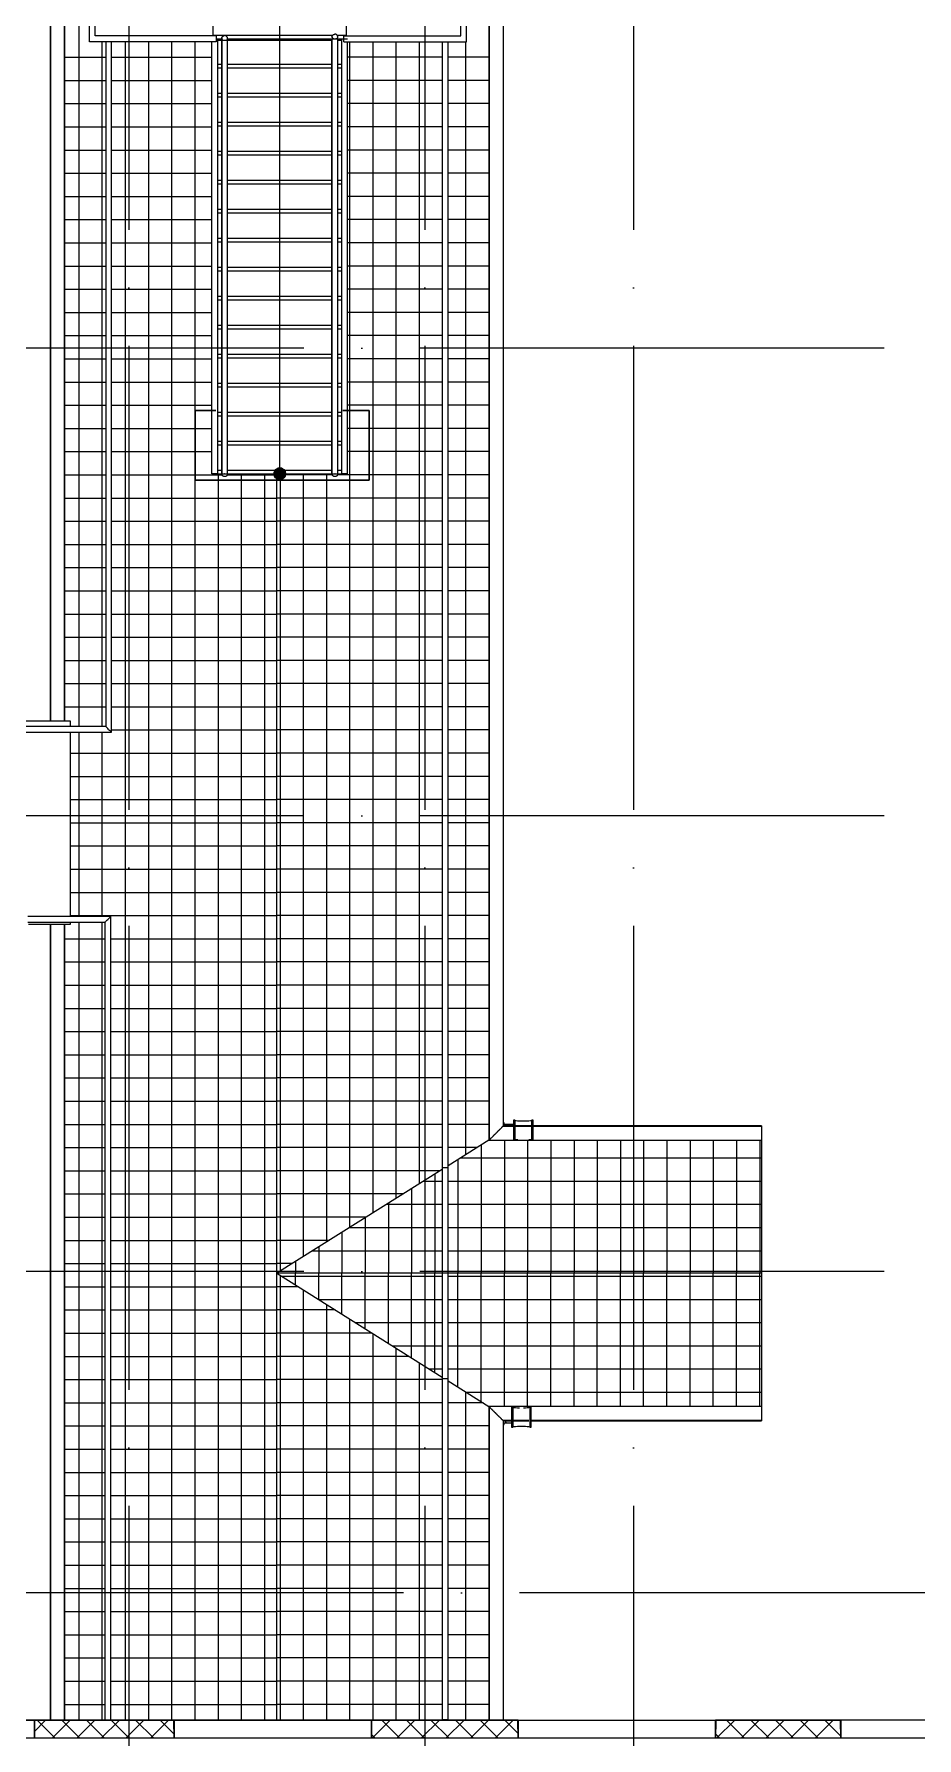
# Model space of a CAD drawing. Header units: millimetres. Extents: x -259809 to 472825, y -397243 to 31861.
# Drawn here: x 275854 to 283462, y -355102 to -340413 of the extents above; entities that cross this region are included whole.
import ezdxf

# ---------------------------------------------------------------- set-up
doc = ezdxf.new("R2010")
doc.units = ezdxf.units.MM
doc.linetypes.add('ADSK_Линия сетки', pattern=[25, 20, -2.5, 0, -2.5])
for name, color, linetype, lineweight in [('Крыша', 252, 'Continuous', 9), ('Крыша штриховка', 252, 'Continuous', 9), ('Лестницы', 252, 'Continuous', 9), ('Линии', 7, 'Continuous', 9), ('Обобщенные модели', 252, 'Continuous', 18), ('Ограждение', 252, 'Continuous', 9), ('Оси', 252, 'Continuous', 9), ('Перекрытие', 252, 'Continuous', 18), ('Стены внутренние', 252, 'Continuous', 18), ('Стены наружные', 252, 'Continuous', 18), ('Стены штриховка', 7, 'Continuous', 9), ('Стрелки вверх', 7, 'Continuous', 18)]:
    doc.layers.add(name, color=color, linetype=linetype, lineweight=lineweight)

# ---------------------------------------------------------------- blocks, each defined once
blk = doc.blocks.new('3 этаж')
at = {"layer": 'Стрелки вверх', "true_color": 0x636466}
h = blk.add_hatch(color=251, dxfattribs=at)
edge = h.paths.add_edge_path()
edge.add_arc((277971, 8485), 50, 0, 360)
blk.add_hatch(color=251, dxfattribs=at).paths.add_polyline_path([(277971, 8435), (277998, 8442), (278017, 8464), (278021, 8492), (278009, 8517), (277985, 8533), (277957, 8533), (277934, 8517), (277922, 8492), (277926, 8464), (277944, 8442)])
at = {"layer": 'Крыша', "color": 251, "true_color": 0x636466}
for p, q in [((275994, 13435), (275994, 6351)), ((275996, 6351), (275996, 13435)), ((276117, 6351), (276117, 13435)), ((276119, 6351), (276119, 13435)), ((279773, 13435), (279773, 2739)), ((279775, 13435), (279775, 2741)), ((279896, 13435), (279896, 2862)), ((279898, 2864), (279898, 13435)), ((277946, -2256), (277946, 8485)), ((275994, 4603), (275994, -2256)), ((275996, -2256), (275996, 4603)), ((276117, -2256), (276117, 4603)), ((276119, -2256), (276119, 4603)), ((279896, 2862), (279985, 2862)), ((279985, 2864), (279898, 2864)), ((280137, 2864), (280003, 2864)), ((280003, 2862), (280137, 2862)), ((282123, 2864), (280155, 2864)), ((280155, 2862), (282123, 2862)), ((282123, 2864), (282123, 320)), ((279773, 2739), (279421, 2518)), ((279773, 2739), (282123, 2739)), ((279775, 2741), (282123, 2741)), ((279371, 2486), (277946, 1592)), ((279371, 1592), (277946, 1592)), ((277946, 1592), (279371, 697)), ((282123, 1592), (279421, 1592)), ((279421, 666), (279773, 445)), ((282123, 445), (279773, 445)), ((279773, 445), (279773, -2261)), ((279775, 443), (279775, -2261)), ((282123, 443), (279775, 443)), ((279896, 322), (279896, -2261)), ((279968, 322), (279896, 322)), ((279898, -2261), (279898, 320)), ((279898, 320), (279968, 320)), ((280119, 322), (279987, 322)), ((279987, 320), (280119, 320)), ((282123, 322), (280138, 322)), ((280138, 320), (282123, 320))]:
    blk.add_line(p, q, dxfattribs=at)
for points in [[(279896, 2862), (279896, 2862), (279895, 2861), (279892, 2857), (279888, 2854), (279885, 2850), (279881, 2847), (279878, 2843), (279873, 2838), (279867, 2832), (279863, 2828), (279859, 2824), (279855, 2821), (279852, 2817), (279848, 2813), (279844, 2809), (279840, 2805), (279836, 2801), (279832, 2797), (279828, 2793), (279824, 2789), (279820, 2785), (279816, 2782), (279813, 2778), (279809, 2774), (279806, 2771), (279802, 2767), (279798, 2763), (279794, 2759), (279790, 2756), (279787, 2752), (279783, 2749), (279780, 2745), (279776, 2742), (279775, 2741), (279775, 2741)], [(279896, 322), (279896, 322), (279895, 323), (279892, 326), (279888, 330), (279885, 333), (279881, 337), (279878, 340), (279873, 345), (279867, 351), (279863, 355), (279859, 359), (279855, 363), (279852, 366), (279848, 370), (279844, 374), (279840, 378), (279836, 382), (279832, 386), (279828, 390), (279824, 394), (279820, 398), (279816, 401), (279813, 405), (279809, 409), (279806, 412), (279802, 416), (279798, 420), (279794, 424), (279790, 428), (279787, 431), (279783, 435), (279780, 438), (279776, 442), (279775, 443), (279775, 443)]]:
    blk.add_open_spline(points, degree=3, knots=[0, 0, 0, 0, 0.083333, 0.125, 0.166667, 0.208333, 0.229167, 0.25, 0.291667, 0.333333, 0.354167, 0.375, 0.395833, 0.416667, 0.4375, 0.458333, 0.479167, 0.5, 0.520833, 0.541667, 0.5625, 0.583333, 0.604167, 0.625, 0.645833, 0.666667, 0.6875, 0.708333, 0.75, 0.770833, 0.791667, 0.833333, 0.875, 0.916667, 1, 1, 1, 1], dxfattribs=at)
at = {"layer": 'Крыша штриховка', "color": 251, "linetype": 'Continuous', "true_color": 0x636466}
for p, q in [((276240, 13435), (276240, 6306)), ((276439, 12210), (276439, 6307)), ((276639, 12210), (276639, -2256)), ((276839, 12210), (276839, -2256)), ((277039, 12210), (277039, -2256)), ((277239, 12210), (277239, -2256)), ((278576, 1987), (278576, 12210)), ((278775, 2112), (278775, 12210)), ((278975, 2238), (278975, 12210)), ((279175, 2363), (279175, 12210)), ((279575, 2614), (279575, 12210)), ((276119, 12076), (276471, 12076)), ((276521, 12076), (277386, 12076)), ((279371, 12076), (278556, 12076)), ((279773, 12076), (279421, 12076)), ((276119, 11876), (276471, 11876)), ((276521, 11876), (277386, 11876)), ((279371, 11876), (278556, 11876)), ((279773, 11876), (279421, 11876)), ((276119, 11676), (276471, 11676)), ((276521, 11676), (277386, 11676)), ((279371, 11676), (278556, 11676)), ((279773, 11676), (279421, 11676)), ((276119, 11476), (276471, 11476)), ((276521, 11476), (277386, 11476)), ((279371, 11476), (278556, 11476)), ((279773, 11476), (279421, 11476)), ((276119, 11276), (276471, 11276)), ((276521, 11276), (277386, 11276)), ((279371, 11276), (278556, 11276)), ((279773, 11276), (279421, 11276)), ((276119, 11076), (276471, 11076)), ((276521, 11076), (277386, 11076)), ((279371, 11076), (278556, 11076)), ((279773, 11076), (279421, 11076)), ((276119, 10876), (276471, 10876)), ((276521, 10876), (277386, 10876)), ((279371, 10876), (278556, 10876)), ((279773, 10876), (279421, 10876)), ((276119, 10676), (276471, 10676)), ((276521, 10676), (277386, 10676)), ((279371, 10676), (278556, 10676)), ((279773, 10676), (279421, 10676)), ((276119, 10476), (276471, 10476)), ((276521, 10476), (277386, 10476)), ((279371, 10476), (278556, 10476)), ((279773, 10476), (279421, 10476)), ((276119, 10276), (276471, 10276)), ((276521, 10276), (277386, 10276)), ((279371, 10276), (278556, 10276)), ((279773, 10276), (279421, 10276)), ((276119, 10076), (276471, 10076)), ((276521, 10076), (277386, 10076)), ((279371, 10076), (278556, 10076)), ((279773, 10076), (279421, 10076)), ((276119, 9876), (276471, 9876)), ((276521, 9876), (277386, 9876)), ((279371, 9876), (278556, 9876)), ((279773, 9876), (279421, 9876)), ((276119, 9676), (276471, 9676)), ((276521, 9676), (277386, 9676)), ((279371, 9676), (278556, 9676)), ((279773, 9676), (279421, 9676)), ((276119, 9476), (276471, 9476)), ((276521, 9476), (277386, 9476)), ((279371, 9476), (278556, 9476)), ((279773, 9476), (279421, 9476)), ((276119, 9276), (276471, 9276)), ((276521, 9276), (277386, 9276)), ((279371, 9276), (278556, 9276)), ((279773, 9276), (279421, 9276)), ((276119, 9076), (276471, 9076)), ((276521, 9076), (277386, 9076)), ((279371, 9076), (278556, 9076)), ((279773, 9076), (279421, 9076)), ((276119, 8876), (276471, 8876)), ((276521, 8876), (277386, 8876)), ((279371, 8876), (278556, 8876)), ((279773, 8876), (279421, 8876)), ((276119, 8676), (276471, 8676)), ((276521, 8676), (277386, 8676)), ((279371, 8676), (278556, 8676)), ((279773, 8676), (279421, 8676)), ((276119, 8476), (276471, 8476)), ((276521, 8476), (277475, 8476)), ((277439, 8485), (277439, -2256)), ((277518, 8476), (277946, 8476)), ((277639, 8484), (277639, -2256)), ((277839, 8484), (277839, -2256)), ((278425, 8476), (277946, 8476)), ((277976, 1610), (277976, 8485)), ((278176, 1735), (278176, 8485)), ((278376, 1861), (278376, 8485)), ((279371, 8476), (278468, 8476)), ((279773, 8476), (279421, 8476)), ((276119, 8276), (276471, 8276)), ((276521, 8276), (277946, 8276)), ((279371, 8276), (277946, 8276)), ((279773, 8276), (279421, 8276)), ((276119, 8076), (276471, 8076)), ((276521, 8076), (277946, 8076)), ((279371, 8076), (277946, 8076)), ((279773, 8076), (279421, 8076)), ((276119, 7876), (276471, 7876)), ((276521, 7876), (277946, 7876)), ((279371, 7876), (277946, 7876)), ((279773, 7876), (279421, 7876)), ((276119, 7676), (276471, 7676)), ((276521, 7676), (277946, 7676)), ((279371, 7676), (277946, 7676)), ((279773, 7676), (279421, 7676)), ((276119, 7476), (276471, 7476)), ((276521, 7476), (277946, 7476)), ((279371, 7476), (277946, 7476)), ((279773, 7476), (279421, 7476)), ((276119, 7276), (276471, 7276)), ((276521, 7276), (277946, 7276)), ((279371, 7276), (277946, 7276)), ((279773, 7276), (279421, 7276)), ((276119, 7076), (276471, 7076)), ((276521, 7076), (277946, 7076)), ((279371, 7076), (277946, 7076)), ((279773, 7076), (279421, 7076)), ((276119, 6876), (276471, 6876)), ((276521, 6876), (277946, 6876)), ((279371, 6876), (277946, 6876)), ((279773, 6876), (279421, 6876)), ((276119, 6676), (276471, 6676)), ((276521, 6676), (277946, 6676)), ((279371, 6676), (277946, 6676)), ((279773, 6676), (279421, 6676)), ((276119, 6476), (276471, 6476)), ((276521, 6476), (277946, 6476)), ((279371, 6476), (277946, 6476)), ((279773, 6476), (279421, 6476)), ((276240, 6256), (276240, 4668)), ((276439, 6256), (276439, 4667)), ((276521, 6276), (277946, 6276)), ((279371, 6276), (277946, 6276)), ((279773, 6276), (279421, 6276)), ((276169, 6076), (277946, 6076)), ((279371, 6076), (277946, 6076)), ((279773, 6076), (279421, 6076)), ((276169, 5876), (277946, 5876)), ((279371, 5876), (277946, 5876)), ((279773, 5876), (279421, 5876)), ((276169, 5676), (277946, 5676)), ((279371, 5676), (277946, 5676)), ((279773, 5676), (279421, 5676)), ((276169, 5476), (277946, 5476)), ((279371, 5476), (277946, 5476)), ((279773, 5476), (279421, 5476)), ((276169, 5276), (277946, 5276)), ((279371, 5276), (277946, 5276)), ((279773, 5276), (279421, 5276)), ((276169, 5076), (277946, 5076)), ((279371, 5076), (277946, 5076)), ((279773, 5076), (279421, 5076)), ((276169, 4876), (277946, 4876)), ((279371, 4876), (277946, 4876)), ((279773, 4876), (279421, 4876)), ((276169, 4676), (277946, 4676)), ((276240, 4618), (276240, -2256)), ((276439, 4618), (276439, -2256)), ((279371, 4676), (277946, 4676)), ((279773, 4676), (279421, 4676)), ((276119, 4476), (276464, 4476)), ((276514, 4476), (277946, 4476)), ((279371, 4476), (277946, 4476)), ((279773, 4476), (279421, 4476)), ((276119, 4276), (276464, 4276)), ((276514, 4276), (277946, 4276)), ((279371, 4276), (277946, 4276)), ((279773, 4276), (279421, 4276)), ((276119, 4076), (276464, 4076)), ((276514, 4076), (277946, 4076)), ((279371, 4076), (277946, 4076)), ((279773, 4076), (279421, 4076)), ((276119, 3876), (276464, 3876)), ((276514, 3876), (277946, 3876)), ((279371, 3876), (277946, 3876)), ((279773, 3876), (279421, 3876)), ((276119, 3676), (276464, 3676)), ((276514, 3676), (277946, 3676)), ((279371, 3676), (277946, 3676)), ((279773, 3676), (279421, 3676)), ((276119, 3476), (276464, 3476)), ((276514, 3476), (277946, 3476)), ((279371, 3476), (277946, 3476)), ((279773, 3476), (279421, 3476)), ((276119, 3276), (276464, 3276)), ((276514, 3276), (277946, 3276)), ((279371, 3276), (277946, 3276)), ((279773, 3276), (279421, 3276)), ((276119, 3076), (276464, 3076)), ((276514, 3076), (277946, 3076)), ((279371, 3076), (277946, 3076)), ((279773, 3076), (279421, 3076)), ((276119, 2876), (276464, 2876)), ((276514, 2876), (277946, 2876)), ((279371, 2876), (277946, 2876)), ((279773, 2876), (279421, 2876)), ((276119, 2676), (276464, 2676)), ((276514, 2676), (277946, 2676)), ((279371, 2676), (277946, 2676)), ((279674, 2676), (279421, 2676)), ((279707, 2697), (279707, 1592)), ((279907, 2739), (279907, 1592)), ((280107, 2739), (280107, 1592)), ((280307, 2739), (280307, 1592)), ((280507, 2739), (280507, 1592)), ((280707, 2739), (280707, 1592)), ((280907, 2739), (280907, 1592)), ((281107, 2739), (281107, 1592)), ((281307, 2739), (281307, 1592)), ((281507, 2739), (281507, 1592)), ((281707, 2739), (281707, 1592)), ((281907, 2739), (281907, 1592)), ((282107, 2739), (282107, 1592)), ((279507, 2572), (279507, 1592)), ((282123, 2584), (279527, 2584)), ((276119, 2476), (276464, 2476)), ((276514, 2476), (277946, 2476)), ((279356, 2476), (277946, 2476)), ((279371, 2384), (279209, 2384)), ((279307, 2446), (279307, 1592)), ((282123, 2384), (279421, 2384)), ((276119, 2276), (276464, 2276)), ((276514, 2276), (277946, 2276)), ((279037, 2276), (277946, 2276)), ((279107, 2320), (279107, 1592)), ((276119, 2076), (276464, 2076)), ((276514, 2076), (277946, 2076)), ((278718, 2076), (277946, 2076)), ((278707, 2069), (278707, 1592)), ((279371, 2184), (278890, 2184)), ((278907, 2195), (278907, 1592)), ((282123, 2184), (279421, 2184)), ((278507, 1944), (278507, 1592)), ((279371, 1984), (278572, 1984)), ((282123, 1984), (279421, 1984)), ((276119, 1876), (276464, 1876)), ((276514, 1876), (277946, 1876)), ((278400, 1876), (277946, 1876)), ((279371, 1784), (278254, 1784)), ((278307, 1818), (278307, 1592)), ((282123, 1784), (279421, 1784)), ((276119, 1676), (276464, 1676)), ((276514, 1676), (277946, 1676)), ((278081, 1676), (277946, 1676)), ((278107, 1693), (278107, 1592)), ((276119, 1476), (276464, 1476)), ((276514, 1476), (277946, 1476)), ((278130, 1476), (277946, 1476)), ((277976, -2256), (277976, 1573)), ((277985, 1567), (279371, 1567)), ((278107, 1490), (278107, 1592)), ((278307, 1365), (278307, 1592)), ((278507, 1239), (278507, 1592)), ((278707, 1114), (278707, 1592)), ((278907, 988), (278907, 1592)), ((279107, 863), (279107, 1592)), ((279307, 737), (279307, 1592)), ((279421, 1567), (282123, 1567)), ((279507, 612), (279507, 1592)), ((279707, 486), (279707, 1592)), ((279907, 445), (279907, 1592)), ((280107, 445), (280107, 1592)), ((280307, 445), (280307, 1592)), ((280507, 445), (280507, 1592)), ((280707, 445), (280707, 1592)), ((280907, 445), (280907, 1592)), ((281107, 445), (281107, 1592)), ((281307, 445), (281307, 1592)), ((281507, 445), (281507, 1592)), ((281707, 445), (281707, 1592)), ((281907, 445), (281907, 1592)), ((282107, 445), (282107, 1592)), ((278176, -2256), (278176, 1448)), ((278304, 1367), (279371, 1367)), ((278376, -2256), (278376, 1322)), ((279421, 1367), (282123, 1367)), ((276119, 1276), (276464, 1276)), ((276514, 1276), (277946, 1276)), ((278449, 1276), (277946, 1276)), ((278576, -2256), (278576, 1197)), ((276119, 1076), (276464, 1076)), ((276514, 1076), (277946, 1076)), ((278767, 1076), (277946, 1076)), ((278622, 1167), (279371, 1167)), ((278775, -2256), (278775, 1071)), ((279421, 1167), (282123, 1167)), ((278940, 967), (279371, 967)), ((278975, -2256), (278975, 945)), ((279421, 967), (282123, 967)), ((276119, 876), (276464, 876)), ((276514, 876), (277946, 876)), ((279086, 876), (277946, 876)), ((279175, -2256), (279175, 820)), ((279259, 768), (279371, 768)), ((279421, 768), (282123, 768)), ((276119, 676), (276464, 676)), ((276514, 676), (277946, 676)), ((279371, 676), (277946, 676)), ((276119, 476), (276464, 476)), ((276514, 476), (277946, 476)), ((279371, 476), (277946, 476)), ((279723, 476), (279421, 476)), ((279575, -2261), (279575, 569)), ((279577, 568), (282123, 568)), ((276119, 276), (276464, 276)), ((276514, 276), (277946, 276)), ((279371, 276), (277946, 276)), ((279773, 276), (279421, 276)), ((276119, 76), (276464, 76)), ((276514, 76), (277946, 76)), ((279371, 76), (277946, 76)), ((279773, 76), (279421, 76)), ((276119, -124), (276464, -124)), ((276514, -124), (277946, -124)), ((279371, -124), (277946, -124)), ((279773, -124), (279421, -124)), ((276119, -324), (276464, -324)), ((276514, -324), (277946, -324)), ((279371, -324), (277946, -324)), ((279773, -324), (279421, -324)), ((276119, -524), (276464, -524)), ((276514, -524), (277946, -524)), ((279371, -524), (277946, -524)), ((279773, -524), (279421, -524)), ((276119, -724), (276464, -724)), ((276514, -724), (277946, -724)), ((279371, -724), (277946, -724)), ((279773, -724), (279421, -724)), ((276119, -924), (276464, -924)), ((276514, -924), (277946, -924)), ((279371, -924), (277946, -924)), ((279773, -924), (279421, -924)), ((276119, -1124), (276464, -1124)), ((276514, -1124), (277946, -1124)), ((279371, -1124), (277946, -1124)), ((279773, -1124), (279421, -1124)), ((276119, -1324), (276464, -1324)), ((276514, -1324), (277946, -1324)), ((279371, -1324), (277946, -1324)), ((279773, -1324), (279421, -1324)), ((276119, -1524), (276464, -1524)), ((276514, -1524), (277946, -1524)), ((279371, -1524), (277946, -1524)), ((279773, -1524), (279421, -1524)), ((276119, -1724), (276464, -1724)), ((276514, -1724), (277946, -1724)), ((279371, -1724), (277946, -1724)), ((279773, -1724), (279421, -1724)), ((276119, -1924), (276464, -1924)), ((276514, -1924), (277946, -1924)), ((279371, -1924), (277946, -1924)), ((279773, -1924), (279421, -1924)), ((276119, -2124), (276464, -2124)), ((276514, -2124), (277946, -2124)), ((279371, -2124), (277946, -2124)), ((279773, -2124), (279421, -2124)), ((279375, -2261), (279375, -2254))]:
    blk.add_line(p, q, dxfattribs=at)
at = {"layer": 'Лестницы', "color": 251, "true_color": 0x636466}
for p, q in [((277396, 12260), (277396, 12485)), ((278546, 12260), (278546, 12485)), ((277396, 12265), (278427, 12265)), ((277422, 12235), (277472, 12235)), ((277436, 12222), (277471, 12222)), ((277520, 12235), (278421, 12235)), ((277521, 12222), (278421, 12222)), ((278465, 12265), (278546, 12265)), ((278471, 12235), (278506, 12235)), ((278471, 12222), (278506, 12222)), ((277436, 12015), (277471, 12015)), ((277436, 11985), (277471, 11985)), ((277521, 12015), (278421, 12015)), ((277521, 11985), (278421, 11985)), ((278471, 12015), (278506, 12015)), ((278471, 11985), (278506, 11985)), ((277436, 11765), (277471, 11765)), ((277521, 11765), (278421, 11765)), ((278471, 11765), (278506, 11765)), ((277436, 11735), (277471, 11735)), ((277521, 11735), (278421, 11735)), ((278471, 11735), (278506, 11735)), ((277436, 11515), (277471, 11515)), ((277436, 11485), (277471, 11485)), ((277521, 11515), (278421, 11515)), ((277521, 11485), (278421, 11485)), ((278471, 11515), (278506, 11515)), ((278471, 11485), (278506, 11485)), ((277436, 11265), (277471, 11265)), ((277436, 11235), (277471, 11235)), ((277521, 11265), (278421, 11265)), ((277521, 11235), (278421, 11235)), ((278471, 11265), (278506, 11265)), ((278471, 11235), (278506, 11235)), ((277436, 11015), (277471, 11015)), ((277436, 10985), (277471, 10985)), ((277521, 11015), (278421, 11015)), ((277521, 10985), (278421, 10985)), ((278471, 11015), (278506, 11015)), ((278471, 10985), (278506, 10985)), ((277436, 10765), (277471, 10765)), ((277436, 10735), (277471, 10735)), ((277521, 10765), (278421, 10765)), ((277521, 10735), (278421, 10735)), ((278471, 10765), (278506, 10765)), ((278471, 10735), (278506, 10735)), ((277436, 10515), (277471, 10515)), ((277436, 10485), (277471, 10485)), ((277521, 10515), (278421, 10515)), ((277521, 10485), (278421, 10485)), ((278471, 10515), (278506, 10515)), ((278471, 10485), (278506, 10485)), ((277436, 10265), (277471, 10265)), ((277436, 10235), (277471, 10235)), ((277521, 10265), (278421, 10265)), ((277521, 10235), (278421, 10235)), ((278471, 10265), (278506, 10265)), ((278471, 10235), (278506, 10235)), ((277436, 10015), (277471, 10015)), ((277521, 10015), (278421, 10015)), ((278471, 10015), (278506, 10015)), ((277436, 9985), (277471, 9985)), ((277521, 9985), (278421, 9985)), ((278471, 9985), (278506, 9985)), ((277436, 9765), (277471, 9765)), ((277436, 9735), (277471, 9735)), ((277521, 9765), (278421, 9765)), ((277521, 9735), (278421, 9735)), ((278471, 9765), (278506, 9765)), ((278471, 9735), (278506, 9735)), ((277436, 9515), (277471, 9515)), ((277436, 9485), (277471, 9485)), ((277521, 9515), (278421, 9515)), ((277521, 9485), (278421, 9485)), ((278471, 9515), (278506, 9515)), ((278471, 9485), (278506, 9485)), ((277436, 9265), (277471, 9265)), ((277521, 9265), (278421, 9265)), ((278471, 9265), (278506, 9265)), ((277436, 9235), (277471, 9235)), ((277521, 9235), (278421, 9235)), ((278471, 9235), (278506, 9235)), ((277436, 9015), (277471, 9015)), ((277436, 8985), (277471, 8985)), ((277521, 9015), (278421, 9015)), ((277521, 8985), (278421, 8985)), ((278471, 9015), (278506, 9015)), ((278471, 8985), (278506, 8985)), ((277436, 8765), (277471, 8765)), ((277436, 8735), (277471, 8735)), ((277521, 8765), (278421, 8765)), ((277521, 8735), (278421, 8735)), ((278471, 8765), (278506, 8765)), ((278471, 8735), (278506, 8735)), ((277436, 8515), (277471, 8515)), ((277436, 8485), (277471, 8485)), ((277521, 8515), (278421, 8515)), ((277521, 8485), (278421, 8485)), ((278471, 8515), (278506, 8515)), ((278471, 8485), (278506, 8485))]:
    blk.add_line(p, q, dxfattribs=at)
at = {"layer": 'Линии', "color": 251, "lineweight": 30, "ltscale": 200, "true_color": 0x636466}
for p, q in [((277241, 9030), (277241, 8430)), ((277241, 9030), (277421, 9030)), ((278741, 9030), (278516, 9030)), ((278741, 8430), (278741, 9030)), ((277241, 8430), (278741, 8430))]:
    blk.add_line(p, q, dxfattribs=at)
at = {"layer": 'Обобщенные модели', "color": 251, "true_color": 0x636466}
for p, q in [((279904, 2888), (279902, 2888)), ((279902, 2888), (279902, 2878)), ((279902, 2876), (279902, 2878)), ((279904, 2876), (279902, 2876)), ((279904, 2878), (279904, 2888)), ((279904, 2878), (279904, 2876)), ((279984, 2876), (279943, 2876)), ((279985, 2876), (279943, 2876)), ((279984, 2876), (279985, 2876)), ((279996, 2911), (279985, 2911)), ((279985, 2911), (279985, 2741)), ((279996, 2911), (279996, 2741)), ((280000, 2909), (279996, 2911)), ((280009, 2907), (280000, 2909)), ((280021, 2905), (280009, 2907)), ((280035, 2904), (280021, 2905)), ((280052, 2903), (280035, 2904)), ((280070, 2903), (280052, 2903)), ((280088, 2903), (280070, 2903)), ((280104, 2904), (280088, 2903)), ((280119, 2905), (280104, 2904)), ((280131, 2907), (280119, 2905)), ((280140, 2909), (280131, 2907)), ((280144, 2911), (280140, 2909)), ((280144, 2741), (280144, 2911)), ((280155, 2911), (280144, 2911)), ((280155, 2741), (280155, 2911)), ((279985, 2741), (279996, 2741)), ((279996, 2741), (280000, 2743)), ((280000, 2743), (280009, 2745)), ((280009, 2745), (280021, 2746)), ((280021, 2746), (280022, 2746)), ((280118, 2746), (280119, 2746)), ((280119, 2746), (280131, 2745)), ((280131, 2745), (280140, 2743)), ((280140, 2743), (280144, 2741)), ((280144, 2741), (280155, 2741)), ((279902, 300), (279902, 302)), ((279902, 302), (279904, 302)), ((279902, 300), (279902, 290)), ((279904, 302), (279904, 300)), ((279904, 290), (279904, 300)), ((279926, 302), (279967, 302)), ((279926, 302), (279968, 302)), ((279968, 302), (279967, 302)), ((279979, 437), (279968, 437)), ((279968, 437), (279968, 267)), ((279979, 437), (279979, 267)), ((279984, 434), (279979, 437)), ((279992, 433), (279984, 434)), ((280004, 431), (279992, 433)), ((280019, 430), (280004, 431)), ((280036, 429), (280019, 430)), ((280088, 430), (280071, 429)), ((280103, 431), (280088, 430)), ((280115, 433), (280103, 431)), ((280123, 434), (280115, 433)), ((280128, 437), (280123, 434)), ((280128, 267), (280128, 437)), ((280138, 437), (280128, 437)), ((280138, 267), (280138, 437)), ((279902, 290), (279904, 290)), ((279968, 267), (279979, 267)), ((279979, 267), (279984, 269)), ((279984, 269), (279992, 271)), ((279992, 271), (280004, 272)), ((280004, 272), (280019, 273)), ((280019, 273), (280036, 274)), ((280036, 274), (280053, 274)), ((280053, 274), (280071, 274)), ((280071, 274), (280088, 273)), ((280088, 273), (280103, 272)), ((280103, 272), (280115, 271)), ((280115, 271), (280123, 269)), ((280123, 269), (280128, 267)), ((280128, 267), (280138, 267))]:
    blk.add_line(p, q, dxfattribs=at)
at = {"layer": 'Обобщенные модели', "color": 251, "true_color": 0x636466, "extrusion": (0, 0, -1)}
for p, q in [((279904, 2876), (279903, 2876)), ((279903, 2876), (279903, 2876)), ((279905, 2876), (279904, 2876)), ((279904, 2876), (279904, 2876)), ((279906, 2876), (279905, 2876)), ((279905, 2876), (279905, 2876)), ((279907, 2876), (279906, 2876)), ((279909, 2876), (279907, 2876)), ((279910, 2876), (279909, 2876)), ((279912, 2876), (279910, 2876)), ((279914, 2876), (279912, 2876)), ((279916, 2876), (279914, 2876)), ((279918, 2876), (279916, 2876)), ((279921, 2876), (279918, 2876)), ((279924, 2876), (279921, 2876)), ((279926, 2876), (279924, 2876)), ((279929, 2876), (279926, 2876)), ((279932, 2876), (279929, 2876)), ((279936, 2876), (279932, 2876)), ((279939, 2876), (279936, 2876)), ((279943, 2876), (279939, 2876)), ((279946, 2876), (279943, 2876)), ((279950, 2876), (279946, 2876)), ((279954, 2876), (279950, 2876)), ((279958, 2876), (279954, 2876)), ((279963, 2876), (279958, 2876)), ((279967, 2876), (279963, 2876)), ((279971, 2876), (279967, 2876)), ((279976, 2876), (279971, 2876)), ((279980, 2876), (279976, 2876)), ((279985, 2876), (279980, 2876)), ((279903, 302), (279903, 302)), ((279903, 302), (279904, 302)), ((279904, 302), (279904, 302)), ((279904, 302), (279905, 302)), ((279905, 302), (279906, 302)), ((279906, 302), (279907, 302)), ((279907, 302), (279908, 302)), ((279908, 302), (279910, 302)), ((279910, 302), (279911, 302)), ((279911, 302), (279913, 302)), ((279913, 302), (279915, 302)), ((279915, 302), (279917, 302)), ((279917, 302), (279920, 302)), ((279920, 302), (279922, 302)), ((279922, 302), (279925, 302)), ((279925, 302), (279928, 302)), ((279928, 302), (279931, 302)), ((279931, 302), (279934, 302)), ((279934, 302), (279938, 302)), ((279938, 302), (279941, 302)), ((279941, 302), (279945, 302)), ((279945, 302), (279949, 302)), ((279949, 302), (279953, 302)), ((279953, 302), (279957, 302)), ((279957, 302), (279961, 302)), ((279961, 302), (279965, 302)), ((279965, 302), (279968, 302))]:
    blk.add_line(p, q, dxfattribs=at)
at = {"layer": 'Обобщенные модели', "color": 251, "true_color": 0x636466}
for centre, radius, start, end in [((279903, 2826), 52, 75, 95.5726), ((279903, 2826), 50, 87.9373, 93.7152), ((279903, 352), 52, 264.4274, 285), ((279903, 352), 50, 264.5312, 273.3142)]:
    blk.add_arc(centre, radius, start, end, dxfattribs=at)
for centre, major_axis, start_param, end_param in [((279943, 2826), (0, -50), 3.141593, 3.845617), ((279943, 2826), (0, 50), 0, 0.704025), ((279926, 352), (0, -50), 5.412959, 6.283185), ((279926, 352), (0, 50), 2.271366, 3.141593)]:
    blk.add_ellipse(centre, major_axis=major_axis, ratio=0.309017, start_param=start_param, end_param=end_param, dxfattribs=at)
at = {"layer": 'Ограждение', "color": 251, "true_color": 0x636466}
for p, q in [((276331, 12210), (276331, 13435)), ((276381, 12260), (276381, 13435)), ((279531, 12260), (279531, 13435)), ((279581, 12210), (279581, 13435)), ((277422, 12210), (276331, 12210)), ((277422, 12260), (276381, 12260)), ((276471, 12210), (276471, 6307)), ((276521, 6257), (276521, 12210)), ((277386, 8485), (277386, 12210)), ((277422, 12260), (277422, 12210)), ((277422, 12222), (277436, 12222)), ((277436, 8485), (277436, 12222)), ((277471, 12239), (277472, 12240)), ((277471, 12237), (277471, 12239)), ((277471, 12222), (277471, 8485)), ((277471, 12222), (277521, 12222)), ((277471, 8485), (277471, 12222)), ((277472, 12244), (277473, 12245)), ((277472, 12242), (277472, 12244)), ((277472, 12240), (277472, 12242)), ((277473, 12247), (277474, 12248)), ((277473, 12245), (277473, 12247)), ((277474, 12249), (277475, 12250)), ((277474, 12248), (277474, 12249)), ((277475, 12250), (277476, 12252)), ((277476, 12252), (277477, 12253)), ((277477, 12253), (277478, 12254)), ((277477, 12253), (277477, 12253)), ((277478, 12254), (277479, 12255)), ((277479, 12255), (277480, 12256)), ((277480, 12256), (277481, 12257)), ((277481, 12257), (277482, 12258)), ((277481, 12257), (277481, 12257)), ((277482, 12258), (277483, 12258)), ((277483, 12258), (277484, 12259)), ((277484, 12259), (277485, 12260)), ((277484, 12259), (277484, 12259)), ((277485, 12260), (277486, 12260)), ((277486, 12260), (277487, 12260)), ((277487, 12260), (277488, 12261)), ((277487, 12260), (277487, 12260)), ((277488, 12261), (277489, 12261)), ((277489, 12261), (277489, 12261)), ((277489, 12261), (277490, 12261)), ((277490, 12261), (277491, 12262)), ((277491, 12262), (277491, 12262)), ((277491, 12262), (277492, 12262)), ((277492, 12262), (277493, 12262)), ((277493, 12262), (277493, 12262)), ((277493, 12262), (277494, 12262)), ((277494, 12262), (277494, 12262)), ((277494, 12262), (277495, 12262)), ((277495, 12262), (277496, 12262)), ((277495, 12222), (277496, 12222)), ((277496, 12262), (277496, 12262)), ((277496, 12262), (277496, 12262)), ((277497, 12262), (277496, 12262)), ((277496, 12222), (277498, 12222)), ((277498, 12262), (277497, 12262)), ((277497, 12262), (277497, 12262)), ((277499, 12262), (277498, 12262)), ((277498, 12262), (277498, 12262)), ((277500, 12262), (277499, 12262)), ((277501, 12262), (277500, 12262)), ((277500, 12262), (277500, 12262)), ((277502, 12262), (277501, 12262)), ((277501, 12262), (277501, 12262)), ((277503, 12261), (277502, 12262)), ((277504, 12261), (277503, 12261)), ((277503, 12261), (277503, 12261)), ((277505, 12261), (277504, 12261)), ((277505, 12260), (277505, 12261)), ((277506, 12260), (277505, 12260)), ((277507, 12260), (277506, 12260)), ((277508, 12260), (277507, 12260)), ((277508, 12259), (277508, 12260)), ((277509, 12259), (277508, 12259)), ((277510, 12258), (277509, 12259)), ((277511, 12258), (277510, 12258)), ((277511, 12257), (277511, 12258)), ((277512, 12257), (277511, 12257)), ((277513, 12256), (277512, 12257)), ((277514, 12255), (277513, 12256)), ((277515, 12254), (277514, 12255)), ((277515, 12253), (277515, 12254)), ((277516, 12253), (277515, 12253)), ((277517, 12252), (277516, 12253)), ((277518, 12250), (277517, 12252)), ((277518, 12249), (277518, 12250)), ((277519, 12248), (277518, 12249)), ((277520, 12247), (277519, 12248)), ((277520, 12245), (277520, 12247)), ((277521, 12244), (277520, 12245)), ((277521, 12242), (277521, 12244)), ((277521, 12240), (277521, 12242)), ((277521, 12239), (277521, 12240)), ((277521, 12237), (277521, 12239)), ((277521, 8485), (277521, 12222)), ((277521, 8485), (277521, 12222)), ((278421, 12251), (278422, 12253)), ((278421, 12250), (278421, 12251)), ((278421, 12235), (278421, 8485)), ((278421, 12235), (278471, 12235)), ((278421, 8485), (278421, 12235)), ((278422, 12256), (278423, 12258)), ((278422, 12255), (278422, 12256)), ((278422, 12253), (278422, 12255)), ((278423, 12259), (278424, 12260)), ((278423, 12258), (278423, 12259)), ((278424, 12262), (278425, 12263)), ((278424, 12260), (278424, 12262)), ((278425, 12263), (278426, 12264)), ((278426, 12264), (278427, 12265)), ((278427, 12266), (278428, 12267)), ((278427, 12265), (278427, 12266)), ((278428, 12267), (278429, 12268)), ((278429, 12268), (278430, 12268)), ((278430, 12268), (278431, 12269)), ((278431, 12269), (278431, 12270)), ((278431, 12270), (278432, 12270)), ((278432, 12270), (278433, 12271)), ((278433, 12271), (278434, 12271)), ((278434, 12271), (278434, 12272)), ((278434, 12272), (278435, 12272)), ((278435, 12272), (278436, 12272)), ((278436, 12272), (278437, 12273)), ((278437, 12273), (278437, 12273)), ((278437, 12273), (278438, 12273)), ((278438, 12273), (278439, 12273)), ((278439, 12273), (278439, 12274)), ((278439, 12274), (278440, 12274)), ((278440, 12274), (278441, 12274)), ((278441, 12274), (278441, 12274)), ((278441, 12274), (278442, 12274)), ((278442, 12274), (278443, 12274)), ((278443, 12274), (278444, 12275)), ((278443, 12274), (278443, 12274)), ((278444, 12275), (278444, 12275)), ((278444, 12275), (278445, 12275)), ((278445, 12275), (278446, 12275)), ((278445, 12235), (278446, 12235)), ((278446, 12275), (278446, 12275)), ((278446, 12275), (278446, 12275)), ((278447, 12275), (278446, 12275)), ((278446, 12235), (278448, 12235)), ((278448, 12275), (278447, 12275)), ((278447, 12275), (278447, 12275)), ((278449, 12275), (278448, 12275)), ((278448, 12275), (278448, 12275)), ((278450, 12274), (278449, 12275)), ((278451, 12274), (278450, 12274)), ((278450, 12274), (278450, 12274)), ((278452, 12274), (278451, 12274)), ((278451, 12274), (278451, 12274)), ((278453, 12274), (278452, 12274)), ((278454, 12273), (278453, 12274)), ((278453, 12274), (278453, 12274)), ((278455, 12273), (278454, 12273)), ((278456, 12273), (278455, 12273)), ((278455, 12273), (278455, 12273)), ((278457, 12272), (278456, 12273)), ((278458, 12272), (278457, 12272)), ((278459, 12271), (278458, 12272)), ((278458, 12272), (278458, 12272)), ((278460, 12271), (278459, 12271)), ((278461, 12270), (278460, 12271)), ((278462, 12269), (278461, 12270)), ((278461, 12270), (278461, 12270)), ((278463, 12268), (278462, 12269)), ((278464, 12268), (278463, 12268)), ((278465, 12267), (278464, 12268)), ((278465, 12266), (278465, 12267)), ((278466, 12265), (278465, 12266)), ((278467, 12264), (278466, 12265)), ((278468, 12263), (278467, 12264)), ((278468, 12262), (278468, 12263)), ((278469, 12260), (278468, 12262)), ((278470, 12259), (278469, 12260)), ((278470, 12258), (278470, 12259)), ((278471, 12256), (278470, 12258)), ((278471, 12255), (278471, 12256)), ((278471, 12253), (278471, 12255)), ((278471, 12251), (278471, 12253)), ((278471, 12250), (278471, 12251)), ((278471, 8485), (278471, 12235)), ((278471, 8485), (278471, 12235)), ((278506, 12235), (278556, 12235)), ((278506, 8485), (278506, 12235)), ((278522, 12260), (279531, 12260)), ((278522, 12210), (278522, 12260)), ((278522, 12210), (279581, 12210)), ((278556, 8485), (278556, 12210)), ((279371, 12210), (279371, 2501)), ((279421, 2501), (279421, 12210)), ((277436, 8485), (277386, 8485)), ((277471, 8500), (277471, 8499)), ((277471, 8499), (277471, 8497)), ((277471, 8497), (277471, 8496)), ((277471, 8496), (277471, 8495)), ((277471, 8495), (277471, 8494)), ((277471, 8494), (277471, 8493)), ((277471, 8493), (277471, 8492)), ((277471, 8492), (277471, 8491)), ((277471, 8491), (277471, 8491)), ((277471, 8491), (277471, 8490)), ((277471, 8490), (277471, 8489)), ((277471, 8489), (277471, 8488)), ((277471, 8488), (277471, 8488)), ((277471, 8488), (277471, 8487)), ((277471, 8487), (277471, 8488)), ((277471, 8487), (277471, 8487)), ((277471, 8487), (277471, 8486)), ((277471, 8486), (277471, 8487)), ((277471, 8487), (277471, 8487)), ((277471, 8486), (277471, 8486)), ((277471, 8486), (277471, 8486)), ((277471, 8486), (277471, 8485)), ((277471, 8485), (277471, 8486)), ((277471, 8486), (277471, 8486)), ((277471, 8486), (277471, 8486)), ((277471, 8484), (277471, 8485)), ((277471, 8485), (277471, 8485)), ((277471, 8485), (277471, 8485)), ((277471, 8485), (277471, 8485)), ((277471, 8485), (277471, 8485)), ((277471, 8485), (277471, 8485)), ((277471, 8485), (277471, 8485)), ((277471, 8485), (277471, 8485)), ((277471, 8485), (277471, 8485)), ((277471, 8485), (277521, 8485)), ((277471, 8483), (277471, 8484)), ((277472, 8482), (277471, 8483)), ((277472, 8481), (277472, 8482)), ((277472, 8480), (277472, 8481)), ((277472, 8479), (277472, 8480)), ((277472, 8478), (277472, 8479)), ((277473, 8477), (277472, 8478)), ((277473, 8476), (277473, 8477)), ((277473, 8475), (277473, 8476)), ((277474, 8474), (277473, 8475)), ((277474, 8473), (277474, 8474)), ((277475, 8472), (277474, 8473)), ((277475, 8471), (277475, 8472)), ((277476, 8471), (277475, 8471)), ((277476, 8470), (277476, 8471)), ((277477, 8469), (277476, 8470)), ((277478, 8468), (277477, 8469)), ((277478, 8467), (277478, 8468)), ((277479, 8467), (277478, 8467)), ((277480, 8466), (277479, 8467)), ((277481, 8465), (277480, 8466)), ((277482, 8464), (277481, 8465)), ((277481, 8465), (277481, 8465)), ((277483, 8464), (277482, 8464)), ((277484, 8463), (277483, 8464)), ((277485, 8463), (277484, 8463)), ((277486, 8462), (277485, 8463)), ((277487, 8462), (277486, 8462)), ((277488, 8461), (277487, 8462)), ((277489, 8461), (277488, 8461)), ((277488, 8461), (277488, 8461)), ((277490, 8461), (277489, 8461)), ((277491, 8460), (277490, 8461)), ((277492, 8460), (277491, 8460)), ((277493, 8460), (277492, 8460)), ((277494, 8460), (277493, 8460)), ((277495, 8460), (277494, 8460)), ((277496, 8485), (277495, 8485)), ((277496, 8460), (277495, 8460)), ((277498, 8485), (277496, 8485)), ((277497, 8460), (277496, 8460)), ((277498, 8460), (277497, 8460)), ((277499, 8460), (277498, 8460)), ((277500, 8460), (277499, 8460)), ((277501, 8460), (277500, 8460)), ((277502, 8460), (277501, 8460)), ((277503, 8461), (277502, 8460)), ((277504, 8461), (277503, 8461)), ((277505, 8462), (277504, 8461)), ((277504, 8461), (277504, 8461)), ((277506, 8462), (277505, 8462)), ((277507, 8462), (277506, 8462)), ((277508, 8463), (277507, 8462)), ((277509, 8463), (277508, 8463)), ((277510, 8464), (277509, 8463)), ((277511, 8464), (277510, 8464)), ((277512, 8465), (277511, 8464)), ((277513, 8466), (277512, 8466)), ((277512, 8466), (277512, 8465)), ((277514, 8467), (277513, 8466)), ((277515, 8468), (277514, 8468)), ((277514, 8468), (277514, 8467)), ((277516, 8469), (277515, 8468)), ((277517, 8471), (277516, 8470)), ((277516, 8470), (277516, 8469)), ((277518, 8472), (277517, 8471)), ((277519, 8473), (277518, 8472)), ((277518, 8472), (277518, 8472)), ((277520, 8476), (277519, 8475)), ((277519, 8475), (277519, 8474)), ((277519, 8474), (277519, 8473)), ((277521, 8479), (277520, 8478)), ((277520, 8478), (277520, 8477)), ((277520, 8477), (277520, 8476)), ((277521, 8498), (277521, 8500)), ((277521, 8500), (277521, 8500)), ((277521, 8497), (277521, 8498)), ((277521, 8496), (277521, 8497)), ((277521, 8495), (277521, 8496)), ((277521, 8494), (277521, 8495)), ((277521, 8493), (277521, 8494)), ((277521, 8492), (277521, 8493)), ((277521, 8491), (277521, 8492)), ((277521, 8490), (277521, 8491)), ((277521, 8491), (277521, 8491)), ((277521, 8489), (277521, 8490)), ((277521, 8488), (277521, 8489)), ((277521, 8488), (277521, 8487)), ((277521, 8487), (277521, 8488)), ((277521, 8488), (277521, 8488)), ((277521, 8487), (277521, 8487)), ((277521, 8487), (277521, 8486)), ((277521, 8486), (277521, 8487)), ((277521, 8487), (277521, 8487)), ((277521, 8486), (277521, 8486)), ((277521, 8486), (277521, 8485)), ((277521, 8485), (277521, 8486)), ((277521, 8486), (277521, 8486)), ((277521, 8486), (277521, 8486)), ((277521, 8485), (277521, 8484)), ((277521, 8485), (277521, 8485)), ((277521, 8485), (277521, 8485)), ((277521, 8485), (277521, 8485)), ((277521, 8485), (277521, 8485)), ((277521, 8485), (277521, 8485)), ((277521, 8485), (277521, 8485)), ((277521, 8485), (277521, 8485)), ((277521, 8485), (277521, 8485)), ((277521, 8484), (277521, 8483)), ((277521, 8483), (277521, 8482)), ((277521, 8482), (277521, 8481)), ((277521, 8481), (277521, 8480)), ((277521, 8480), (277521, 8479)), ((278421, 8500), (278421, 8499)), ((278421, 8499), (278421, 8497)), ((278421, 8497), (278421, 8496)), ((278421, 8496), (278421, 8495)), ((278421, 8495), (278421, 8494)), ((278421, 8494), (278421, 8493)), ((278421, 8493), (278421, 8492)), ((278421, 8492), (278421, 8491)), ((278421, 8491), (278421, 8491)), ((278421, 8491), (278421, 8490)), ((278421, 8490), (278421, 8489)), ((278421, 8489), (278421, 8488)), ((278421, 8488), (278421, 8488)), ((278421, 8488), (278421, 8487)), ((278421, 8487), (278421, 8488)), ((278421, 8487), (278421, 8487)), ((278421, 8487), (278421, 8486)), ((278421, 8486), (278421, 8487)), ((278421, 8487), (278421, 8487)), ((278421, 8486), (278421, 8486)), ((278421, 8486), (278421, 8486)), ((278421, 8486), (278421, 8485)), ((278421, 8485), (278421, 8486)), ((278421, 8486), (278421, 8486)), ((278421, 8486), (278421, 8486)), ((278421, 8484), (278421, 8485)), ((278421, 8485), (278421, 8485)), ((278421, 8485), (278421, 8485)), ((278421, 8485), (278421, 8485)), ((278421, 8485), (278421, 8485)), ((278421, 8485), (278421, 8485)), ((278421, 8485), (278421, 8485)), ((278421, 8485), (278421, 8485)), ((278421, 8485), (278421, 8485)), ((278421, 8485), (278471, 8485)), ((278421, 8483), (278421, 8484)), ((278422, 8482), (278421, 8483)), ((278422, 8481), (278422, 8482)), ((278422, 8480), (278422, 8481)), ((278422, 8479), (278422, 8480)), ((278422, 8478), (278422, 8479)), ((278423, 8477), (278422, 8478)), ((278423, 8476), (278423, 8477)), ((278423, 8475), (278423, 8476)), ((278424, 8474), (278423, 8475)), ((278424, 8473), (278424, 8474)), ((278425, 8472), (278424, 8473)), ((278425, 8471), (278425, 8472)), ((278426, 8471), (278425, 8471)), ((278426, 8470), (278426, 8471)), ((278427, 8469), (278426, 8470)), ((278428, 8468), (278427, 8469)), ((278428, 8467), (278428, 8468)), ((278429, 8467), (278428, 8467)), ((278430, 8466), (278429, 8467)), ((278431, 8465), (278430, 8466)), ((278432, 8464), (278431, 8465)), ((278431, 8465), (278431, 8465)), ((278433, 8464), (278432, 8464)), ((278434, 8463), (278433, 8464)), ((278435, 8463), (278434, 8463)), ((278436, 8462), (278435, 8463)), ((278437, 8462), (278436, 8462)), ((278438, 8461), (278437, 8462)), ((278439, 8461), (278438, 8461)), ((278438, 8461), (278438, 8461)), ((278440, 8461), (278439, 8461)), ((278441, 8460), (278440, 8461)), ((278442, 8460), (278441, 8460)), ((278443, 8460), (278442, 8460)), ((278444, 8460), (278443, 8460)), ((278445, 8460), (278444, 8460)), ((278446, 8485), (278445, 8485)), ((278446, 8460), (278445, 8460)), ((278448, 8485), (278446, 8485)), ((278447, 8460), (278446, 8460)), ((278448, 8460), (278447, 8460)), ((278449, 8460), (278448, 8460)), ((278450, 8460), (278449, 8460)), ((278451, 8460), (278450, 8460)), ((278452, 8460), (278451, 8460)), ((278453, 8461), (278452, 8460)), ((278454, 8461), (278453, 8461)), ((278455, 8462), (278454, 8461)), ((278454, 8461), (278454, 8461)), ((278456, 8462), (278455, 8462)), ((278457, 8462), (278456, 8462)), ((278458, 8463), (278457, 8462)), ((278459, 8463), (278458, 8463)), ((278460, 8464), (278459, 8463)), ((278461, 8464), (278460, 8464)), ((278462, 8465), (278461, 8464)), ((278463, 8466), (278462, 8466)), ((278462, 8466), (278462, 8465)), ((278464, 8467), (278463, 8466)), ((278465, 8468), (278464, 8468)), ((278464, 8468), (278464, 8467)), ((278466, 8469), (278465, 8468)), ((278467, 8471), (278466, 8470)), ((278466, 8470), (278466, 8469)), ((278468, 8472), (278467, 8471)), ((278469, 8473), (278468, 8472)), ((278468, 8472), (278468, 8472)), ((278470, 8476), (278469, 8475)), ((278469, 8475), (278469, 8474)), ((278469, 8474), (278469, 8473)), ((278471, 8479), (278470, 8478)), ((278470, 8478), (278470, 8477)), ((278470, 8477), (278470, 8476)), ((278471, 8498), (278471, 8500)), ((278471, 8500), (278471, 8500)), ((278471, 8497), (278471, 8498)), ((278471, 8496), (278471, 8497)), ((278471, 8495), (278471, 8496)), ((278471, 8494), (278471, 8495)), ((278471, 8493), (278471, 8494)), ((278471, 8492), (278471, 8493)), ((278471, 8491), (278471, 8492)), ((278471, 8490), (278471, 8491)), ((278471, 8491), (278471, 8491)), ((278471, 8489), (278471, 8490)), ((278471, 8488), (278471, 8489)), ((278471, 8488), (278471, 8487)), ((278471, 8487), (278471, 8488)), ((278471, 8488), (278471, 8488)), ((278471, 8487), (278471, 8487)), ((278471, 8487), (278471, 8486)), ((278471, 8486), (278471, 8487)), ((278471, 8487), (278471, 8487)), ((278471, 8486), (278471, 8486)), ((278471, 8486), (278471, 8485)), ((278471, 8485), (278471, 8486)), ((278471, 8486), (278471, 8486)), ((278471, 8486), (278471, 8486)), ((278471, 8485), (278471, 8484)), ((278471, 8485), (278471, 8485)), ((278471, 8485), (278471, 8485)), ((278471, 8485), (278471, 8485)), ((278471, 8485), (278471, 8485)), ((278471, 8485), (278471, 8485)), ((278471, 8485), (278471, 8485)), ((278471, 8485), (278471, 8485)), ((278471, 8485), (278471, 8485)), ((278471, 8484), (278471, 8483)), ((278471, 8483), (278471, 8482)), ((278471, 8482), (278471, 8481)), ((278471, 8481), (278471, 8480)), ((278471, 8480), (278471, 8479)), ((278556, 8485), (278506, 8485)), ((276472, 6306), (274197, 6306)), ((274247, 6256), (276522, 6256)), ((276472, 6306), (276471, 6307)), ((276475, 6303), (276472, 6306)), ((276479, 6299), (276475, 6303)), ((276484, 6294), (276479, 6299)), ((276490, 6288), (276484, 6294)), ((276496, 6281), (276490, 6288)), ((276496, 6281), (276503, 6275)), ((276503, 6275), (276509, 6269)), ((276509, 6269), (276514, 6264)), ((276514, 6264), (276518, 6260)), ((276518, 6260), (276521, 6257)), ((276521, 6257), (276522, 6256)), ((276521, 6257), (276521, 6257)), ((276514, 4668), (275801, 4668)), ((275801, 4618), (276464, 4618)), ((276464, 4618), (276467, 4621)), ((276464, 4617), (276464, 4618)), ((276464, 4617), (276464, -2261)), ((276467, 4621), (276471, 4625)), ((276471, 4625), (276476, 4630)), ((276476, 4630), (276482, 4636)), ((276482, 4636), (276489, 4643)), ((276495, 4649), (276489, 4643)), ((276501, 4655), (276495, 4649)), ((276506, 4660), (276501, 4655)), ((276510, 4664), (276506, 4660)), ((276513, 4667), (276510, 4664)), ((276514, 4668), (276513, 4667)), ((276513, 4666), (276514, 4667)), ((276514, -2261), (276514, 4667)), ((279371, 2501), (279371, 1592)), ((279421, 1592), (279421, 2501)), ((279371, 1592), (279371, 682)), ((279421, 682), (279421, 1592)), ((279371, 682), (279371, -2254)), ((279421, -2254), (279421, 682)), ((279371, -2254), (279421, -2254))]:
    blk.add_line(p, q, dxfattribs=at)
for centre, start_param, end_param in [((277496, 12237), 2.995154, 4.712389), ((277496, 12237), 4.712389, 6.458417), ((278446, 12250), 2.995154, 4.712389), ((278446, 12250), 4.712389, 6.458417), ((277496, 8500), 4.637809, 4.712389), ((277496, 8500), 4.712389, 4.786969), ((278446, 8500), 4.637809, 4.712389), ((278446, 8500), 4.712389, 4.786969)]:
    blk.add_ellipse(centre, major_axis=(25, 0), ratio=0.605083, start_param=start_param, end_param=end_param, dxfattribs=at)
for points in [[(279421, 2501), (279421, 2502), (279421, 2502), (279418, 2502), (279414, 2502), (279407, 2502), (279396, 2502), (279383, 2502), (279374, 2502), (279371, 2502), (279371, 2501)], [(279421, 1592), (279421, 1592), (279421, 1592), (279418, 1592), (279414, 1592), (279407, 1592), (279396, 1592), (279383, 1592), (279374, 1592), (279371, 1592), (279371, 1592)], [(279421, 682), (279421, 682), (279421, 682), (279418, 681), (279414, 681), (279407, 681), (279396, 681), (279383, 681), (279374, 681), (279371, 682), (279371, 682)]]:
    blk.add_open_spline(points, degree=3, knots=[0, 0, 0, 0, 0.083333, 0.166667, 0.25, 0.333333, 0.5, 0.666667, 0.833333, 1, 1, 1, 1], dxfattribs=at)
at = {"layer": 'Оси', "color": 251, "linetype": 'ADSK_Линия сетки', "ltscale": 200, "true_color": 0x636466}
for p, q in [((276671, 34587), (276671, -31390)), ((279221, 34587), (279221, -31390)), ((281021, 34587), (281021, -31390)), ((283179, 9567), (237099, 9567)), ((283179, 5537), (237099, 5537)), ((283179, 1607), (237099, 1607)), ((314039, -1163), (237099, -1163))]:
    blk.add_line(p, q, dxfattribs=at)
at = {"layer": 'Перекрытие', "color": 251, "true_color": 0x636466}
for p, q in [((276169, 6351), (274151, 6351)), ((276169, 6306), (276169, 6351)), ((276169, 4668), (276169, 6256)), ((275806, 4603), (276169, 4603)), ((276169, 4603), (276169, 4618))]:
    blk.add_line(p, q, dxfattribs=at)
at = {"layer": 'Стены внутренние', "color": 251, "true_color": 0x636466}
for p, q in [((274156, -2261), (275856, -2261)), ((277061, -2261), (278761, -2261)), ((280026, -2261), (281726, -2261)), ((268678, -2413), (287236, -2413))]:
    blk.add_line(p, q, dxfattribs=at)
at = {"layer": 'Стены внутренние', "color": 251, "lineweight": 30, "true_color": 0x636466}
for p, q in [((277061, -2261), (275856, -2261)), ((275856, -2261), (275856, -2413)), ((277061, -2413), (277061, -2261)), ((280026, -2261), (278761, -2261)), ((278761, -2261), (278761, -2413)), ((280026, -2413), (280026, -2261)), ((282806, -2261), (281726, -2261)), ((281726, -2261), (281726, -2413)), ((282806, -2413), (282806, -2261))]:
    blk.add_line(p, q, dxfattribs=at)
at = {"layer": 'Стены внутренние', "color": 251, "linetype": 'Continuous', "lineweight": 9, "true_color": 0x636466}
for p, q in [((275856, -2357), (275950, -2263)), ((276033, -2413), (275883, -2263)), ((276012, -2413), (276162, -2263)), ((276245, -2413), (276095, -2263)), ((276224, -2413), (276374, -2263)), ((276457, -2413), (276307, -2263)), ((276436, -2413), (276586, -2263)), ((276670, -2413), (276520, -2263)), ((276648, -2413), (276798, -2263)), ((276671, -2263), (276670, -2261)), ((276882, -2413), (276732, -2263)), ((276860, -2413), (277010, -2263)), ((277061, -2381), (276944, -2263)), ((277023, -2263), (277022, -2261)), ((278769, -2413), (278919, -2263)), ((279003, -2413), (278853, -2263)), ((278982, -2413), (279132, -2263)), ((279215, -2413), (279065, -2263)), ((279194, -2413), (279344, -2263)), ((279427, -2413), (279277, -2263)), ((279406, -2413), (279556, -2263)), ((279487, -2263), (279486, -2261)), ((279639, -2413), (279489, -2263)), ((279618, -2413), (279768, -2263)), ((279851, -2413), (279701, -2263)), ((279830, -2413), (279980, -2263)), ((280026, -2376), (279914, -2263)), ((281739, -2413), (281889, -2263)), ((281973, -2413), (281823, -2263)), ((281951, -2263), (281950, -2261)), ((281951, -2413), (282101, -2263)), ((282185, -2413), (282035, -2263)), ((282164, -2413), (282314, -2263)), ((282397, -2413), (282247, -2263)), ((282303, -2263), (282302, -2262)), ((282376, -2413), (282526, -2263)), ((282609, -2413), (282459, -2263)), ((282588, -2413), (282738, -2263)), ((282806, -2398), (282671, -2263)), ((278791, -2413), (278761, -2384)), ((281761, -2413), (281726, -2379)), ((282800, -2413), (282806, -2407))]:
    blk.add_line(p, q, dxfattribs=at)
at = {"layer": 'Стены наружные', "color": 251, "true_color": 0x636466}
for p, q in [((274156, -2256), (276464, -2256)), ((275896, -2261), (275896, -2256)), ((276514, -2256), (279373, -2256)), ((276522, -2261), (276522, -2256)), ((279373, -2261), (279373, -2256)), ((281726, -2256), (285026, -2256)), ((281726, -2261), (281726, -2256)), ((282256, -2261), (282256, -2256)), ((282272, -2261), (282272, -2256)), ((282806, -2256), (282806, -2261)), ((284506, -2261), (282806, -2261))]:
    blk.add_line(p, q, dxfattribs=at)
at = {"layer": 'Стены штриховка', "color": 251, "true_color": 0x636466}
for p, q in [((275856, -2337), (275858, -2337)), ((277059, -2263), (275858, -2263)), ((275858, -2263), (275858, -2337)), ((277059, -2337), (277059, -2263)), ((277059, -2337), (277061, -2337)), ((278761, -2337), (278763, -2337)), ((280024, -2263), (278763, -2263)), ((278763, -2263), (278763, -2337)), ((280024, -2337), (280024, -2263)), ((280024, -2337), (280026, -2337)), ((281726, -2337), (281728, -2337)), ((282804, -2263), (281728, -2263)), ((281728, -2263), (281728, -2337)), ((282804, -2337), (282804, -2263)), ((282804, -2337), (282806, -2337))]:
    blk.add_line(p, q, dxfattribs=at)
at = {"layer": 'Стрелки вверх', "color": 251, "true_color": 0x636466}
for p, q in [((277971, 12235), (277971, 12485)), ((277971, 11985), (277971, 12222)), ((277971, 11735), (277971, 11985)), ((277971, 11485), (277971, 11735)), ((277971, 11235), (277971, 11485)), ((277971, 10985), (277971, 11235)), ((277971, 10735), (277971, 10985)), ((277971, 10485), (277971, 10735)), ((277971, 10235), (277971, 10485)), ((277971, 9985), (277971, 10235)), ((277971, 9735), (277971, 9985)), ((277971, 9485), (277971, 9735)), ((277971, 9235), (277971, 9485)), ((277971, 8985), (277971, 9235)), ((277971, 8735), (277971, 8985)), ((277971, 8485), (277971, 8735)), ((277957, 8533), (277934, 8517)), ((277985, 8533), (277957, 8533)), ((278009, 8517), (277985, 8533)), ((277934, 8517), (277922, 8492)), ((277922, 8492), (277926, 8464)), ((277926, 8464), (277944, 8442)), ((277944, 8442), (277971, 8435)), ((277971, 8435), (277998, 8442)), ((277998, 8442), (278017, 8464)), ((278021, 8492), (278009, 8517)), ((278017, 8464), (278021, 8492))]:
    blk.add_line(p, q, dxfattribs=at)
blk.add_circle((277971, 8485), 50, dxfattribs=at)

msp = doc.modelspace()

# ---------------------------------------------------------------- block references
msp.add_blockref('3 этаж', (0, -352689))

doc.saveas('drawing.dxf')
